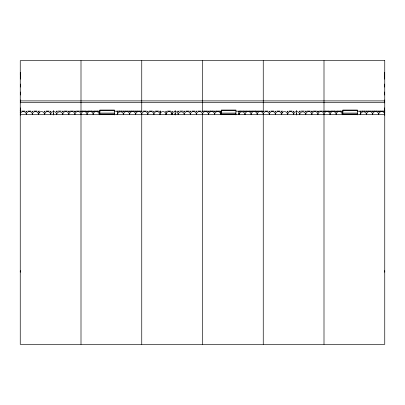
<?xml version="1.0" encoding="UTF-8"?>
<svg xmlns="http://www.w3.org/2000/svg" width="405" height="405" viewBox="0 0 405 405"><rect width="100%" height="100%" fill="white"/><g stroke="black" fill="none" stroke-linecap="round" stroke-linejoin="round"><path stroke-width="0.61" d="M53.662 114.843L53.662 113.086M53.662 111.542L53.662 110.575M175.162 114.843L175.162 113.086M175.162 111.542L175.162 110.575M296.662 114.843L296.662 113.086M296.662 111.542L296.662 110.575M20.351 77.213L20.387 79.122M20.351 85.116L20.387 87.06M20.351 93.094L20.387 95.003M20.351 100.997L20.387 102.941M20.351 108.935L20.387 110.884M20.351 109.411L20.351 113.461M20.351 111.851L20.25 112.656A3.037 2.967 0 0 1 20.655 111.172M44.55 113.086L44.93 113.086L44.565 114.62L44.955 113.025A3.037 2.967 0 0 1 50.22 113.025L50.64 114.62L50.276 113.086L50.625 113.086M166.05 113.086L166.43 113.086L166.065 114.62L166.455 113.025A3.037 2.967 0 0 1 171.72 113.025L172.14 114.62L171.776 113.086L172.125 113.086M287.55 113.086L287.93 113.086L287.565 114.62L287.955 113.025A3.037 2.967 0 0 1 293.22 113.025L293.64 114.62L293.276 113.086L293.625 113.086M384.649 74.56L384.461 72.495L384.75 72.495M20.351 73.138L20.25 73.902A3.037 2.967 0 0 0 20.351 74.672M50.61 114.62L51.03 113.025A3.037 2.967 0 0 1 56.7 114.509L56.7 114.772A3.037 2.967 0 0 1 59.737 111.81A3.037 2.967 0 0 1 62.775 114.772L62.775 114.509A3.037 2.967 0 0 1 65.812 111.542A3.037 2.967 0 0 1 68.85 114.509A3.037 2.967 0 0 1 71.888 111.542A3.037 2.967 0 0 1 74.925 114.509A3.037 2.967 0 0 1 77.962 111.542A3.037 2.967 0 0 1 81 114.509A3.037 2.967 0 0 1 84.037 111.542A3.037 2.967 0 0 1 87.075 114.509A3.037 2.967 0 0 1 90.112 111.542A3.037 2.967 0 0 1 93.15 114.509A3.037 2.967 0 0 1 96.188 111.542A3.037 2.967 0 0 1 99.225 114.509L99.326 112.286L99.838 111.309M172.11 114.62L172.53 113.025A3.037 2.967 0 0 1 178.2 114.509L178.2 114.772A3.037 2.967 0 0 1 181.237 111.81A3.037 2.967 0 0 1 184.275 114.772L184.275 114.509A3.037 2.967 0 0 1 187.312 111.542A3.037 2.967 0 0 1 190.35 114.509A3.037 2.967 0 0 1 193.387 111.542A3.037 2.967 0 0 1 196.425 114.509A3.037 2.967 0 0 1 199.462 111.542A3.037 2.967 0 0 1 202.5 114.509A3.037 2.967 0 0 1 205.537 111.542A3.037 2.967 0 0 1 208.575 114.509A3.037 2.967 0 0 1 211.612 111.542A3.037 2.967 0 0 1 214.65 114.509A3.037 2.967 0 0 1 217.688 111.542A3.037 2.967 0 0 1 220.725 114.509L220.826 112.286L221.338 111.309M293.61 114.62L294.03 113.025A3.037 2.967 0 0 1 299.7 114.509L299.7 114.772A3.037 2.967 0 0 1 302.738 111.81A3.037 2.967 0 0 1 305.775 114.772L305.775 114.509A3.037 2.967 0 0 1 308.812 111.542A3.037 2.967 0 0 1 311.85 114.509A3.037 2.967 0 0 1 314.887 111.542A3.037 2.967 0 0 1 317.925 114.509A3.037 2.967 0 0 1 320.962 111.542A3.037 2.967 0 0 1 324 114.509A3.037 2.967 0 0 1 327.037 111.542A3.037 2.967 0 0 1 330.075 114.509A3.037 2.967 0 0 1 333.113 111.542A3.037 2.967 0 0 1 336.15 114.509A3.037 2.967 0 0 1 339.188 111.542A3.037 2.967 0 0 1 342.225 114.509L342.326 112.286L342.838 111.309M384.649 77.421L384.583 76.115M384.649 85.359L384.583 84.058M384.649 93.302L384.583 91.996M384.649 101.24L384.583 99.939M384.649 109.183L384.583 107.877M20.498 73.067L20.422 75.649M384.578 75.649L384.502 73.067M384.613 79.122L384.649 77.213M384.613 87.06L384.649 85.116M384.613 95.003L384.649 93.094M384.613 102.941L384.649 100.997M384.613 110.884L384.649 108.935M57.105 111.102L56.801 111.851A3.037 2.967 0 0 1 57.105 111.172M63.18 111.102L62.876 111.851A3.037 2.967 0 0 1 63.18 111.172M69.255 111.102L68.951 111.851A3.037 2.967 0 0 1 69.255 111.172M75.33 111.102L75.026 111.851A3.037 2.967 0 0 1 75.33 111.172M117.855 111.102L117.551 111.851A3.037 2.967 0 0 1 117.855 111.172M123.93 111.102L123.626 111.851A3.037 2.967 0 0 1 123.93 111.172M130.005 111.102L129.701 111.851A3.037 2.967 0 0 1 130.005 111.172M136.08 111.102L135.776 111.851A3.037 2.967 0 0 1 136.08 111.172M178.605 111.102L178.301 111.851A3.037 2.967 0 0 1 178.605 111.172M184.68 111.102L184.376 111.851A3.037 2.967 0 0 1 184.68 111.172M190.755 111.102L190.451 111.851A3.037 2.967 0 0 1 190.755 111.172M196.83 111.102L196.526 111.851A3.037 2.967 0 0 1 196.83 111.172M239.355 111.102L239.051 111.851A3.037 2.967 0 0 1 239.355 111.172M245.43 111.102L245.126 111.851A3.037 2.967 0 0 1 245.43 111.172M251.505 111.102L251.201 111.851A3.037 2.967 0 0 1 251.505 111.172M257.58 111.102L257.276 111.851A3.037 2.967 0 0 1 257.58 111.172M300.105 111.102L299.801 111.851A3.037 2.967 0 0 1 300.105 111.172M306.18 111.102L305.876 111.851A3.037 2.967 0 0 1 306.18 111.172M312.255 111.102L311.951 111.851A3.037 2.967 0 0 1 312.255 111.172M318.33 111.102L318.026 111.851A3.037 2.967 0 0 1 318.33 111.172M360.855 111.102L360.551 111.851A3.037 2.967 0 0 1 360.855 111.172M366.93 111.102L366.626 111.851A3.037 2.967 0 0 1 366.93 111.172M373.005 111.102L372.701 111.851A3.037 2.967 0 0 1 373.005 111.172M379.08 111.102L378.776 111.851A3.037 2.967 0 0 1 379.08 111.172M38.576 111.886L38.88 111.172M99.326 111.886L99.63 111.172M160.076 111.886L160.38 111.172M220.826 111.886L221.13 111.172M281.576 111.886L281.88 111.172M342.326 111.886L342.63 111.172M20.417 76.115L20.351 77.421M20.417 84.058L20.351 85.359M20.417 91.996L20.351 93.302M20.417 99.939L20.351 101.24M20.417 107.877L20.351 109.183M24.892 111.076L21.683 111.076M30.967 111.076L27.758 111.076M37.042 111.076L33.833 111.076M49.192 111.076L45.983 111.076M61.342 111.076L58.133 111.076M67.417 111.076L64.208 111.076M73.492 111.076L70.283 111.076M79.567 111.076L76.358 111.076M85.642 111.076L82.433 111.076M91.717 111.076L88.508 111.076M97.792 111.076L94.583 111.076M122.092 111.076L118.883 111.076M128.167 111.076L124.958 111.076M134.242 111.076L131.033 111.076M140.317 111.076L137.108 111.076M146.392 111.076L143.183 111.076M152.467 111.076L149.258 111.076M158.542 111.076L155.333 111.076M170.692 111.076L167.483 111.076M182.842 111.076L179.633 111.076M188.917 111.076L185.708 111.076M194.992 111.076L191.783 111.076M201.067 111.076L197.858 111.076M207.142 111.076L203.933 111.076M213.217 111.076L210.008 111.076M219.292 111.076L216.083 111.076M243.592 111.076L240.383 111.076M249.667 111.076L246.458 111.076M255.742 111.076L252.533 111.076M261.817 111.076L258.608 111.076M267.892 111.076L264.683 111.076M273.967 111.076L270.758 111.076M280.042 111.076L276.833 111.076M292.192 111.076L288.983 111.076M304.342 111.076L301.133 111.076M310.417 111.076L307.208 111.076M316.492 111.076L313.283 111.076M322.567 111.076L319.358 111.076M328.642 111.076L325.433 111.076M334.717 111.076L331.508 111.076M340.792 111.076L337.583 111.076M365.092 111.076L361.883 111.076M371.167 111.076L367.958 111.076M377.242 111.076L374.033 111.076M383.317 111.076L380.108 111.076M20.25 72.495L20.539 72.495L20.351 74.56M20.25 100.891L384.75 100.891M20.25 102.678L384.75 102.678M99.838 110.352L114.418 110.352M221.338 110.352L235.918 110.352M342.838 110.352L357.418 110.352M82.898 111.178L81 111.178L81 60.684M85.43 111.178L89.227 111.178M91.125 111.178L94.922 111.178M97.453 111.178L99.984 111.178M114.539 111.178L119.602 111.178M121.5 111.178L125.297 111.178M127.828 111.178L131.625 111.178M133.523 111.178L137.32 111.178M139.852 111.178L141.75 111.178L141.75 60.684M204.398 111.178L202.5 111.178L202.5 60.684M206.93 111.178L210.727 111.178M212.625 111.178L216.422 111.178M218.953 111.178L221.484 111.178M236.039 111.178L241.102 111.178M243 111.178L246.797 111.178M249.328 111.178L253.125 111.178M255.023 111.178L258.82 111.178M261.352 111.178L263.25 111.178L263.25 60.684M325.898 111.178L324 111.178L324 60.684M328.43 111.178L332.227 111.178M334.125 111.178L337.922 111.178M340.453 111.178L342.984 111.178M357.539 111.178L362.602 111.178M364.5 111.178L368.297 111.178M370.828 111.178L374.625 111.178M376.523 111.178L380.32 111.178M382.852 111.178L384.75 111.178M99.838 113.086L114.418 113.086M221.338 113.086L235.918 113.086M342.838 113.086L357.418 113.086M99.838 114.078L114.418 114.078M221.338 114.078L235.918 114.078M342.838 114.078L357.418 114.078M20.25 114.615L384.75 114.615M342.63 114.21L342.838 114.488M221.13 114.21L221.338 114.488M99.63 114.21L99.838 114.488M384.345 111.102L384.649 113.461L384.649 109.411L384.75 112.656A3.037 2.967 0 0 0 384.345 111.172M378.27 111.102L378.574 111.851A3.037 2.967 0 0 0 378.27 111.172M372.195 111.102L372.499 111.851A3.037 2.967 0 0 0 372.195 111.172M366.12 111.102L366.424 111.851A3.037 2.967 0 0 0 366.12 111.172M323.595 111.102L323.899 111.851A3.037 2.967 0 0 0 323.595 111.172M317.52 111.102L317.824 111.851A3.037 2.967 0 0 0 317.52 111.172M311.445 111.102L311.749 111.851A3.037 2.967 0 0 0 311.445 111.172M305.37 111.102L305.674 111.851A3.037 2.967 0 0 0 305.37 111.172M299.295 111.102L299.599 111.851A3.037 2.967 0 0 0 299.295 111.172M262.845 111.102L263.149 111.851A3.037 2.967 0 0 0 262.845 111.172M256.77 111.102L257.074 111.851A3.037 2.967 0 0 0 256.77 111.172M250.695 111.102L250.999 111.851A3.037 2.967 0 0 0 250.695 111.172M244.62 111.102L244.924 111.851A3.037 2.967 0 0 0 244.62 111.172M202.095 111.102L202.399 111.851A3.037 2.967 0 0 0 202.095 111.172M196.02 111.102L196.324 111.851A3.037 2.967 0 0 0 196.02 111.172M189.945 111.102L190.249 111.851A3.037 2.967 0 0 0 189.945 111.172M183.87 111.102L184.174 111.851A3.037 2.967 0 0 0 183.87 111.172M177.795 111.102L178.099 111.851A3.037 2.967 0 0 0 177.795 111.172M141.345 111.102L141.649 111.851A3.037 2.967 0 0 0 141.345 111.172M135.27 111.102L135.574 111.851A3.037 2.967 0 0 0 135.27 111.172M129.195 111.102L129.499 111.851A3.037 2.967 0 0 0 129.195 111.172M123.12 111.102L123.424 111.851A3.037 2.967 0 0 0 123.12 111.172M80.595 111.102L80.899 111.851A3.037 2.967 0 0 0 80.595 111.172M74.52 111.102L74.824 111.851A3.037 2.967 0 0 0 74.52 111.172M68.445 111.102L68.749 111.851A3.037 2.967 0 0 0 68.445 111.172M62.37 111.102L62.674 111.851A3.037 2.967 0 0 0 62.37 111.172M56.295 111.102L56.599 111.851A3.037 2.967 0 0 0 56.295 111.172M342.225 113.051L342.838 114.797L342.838 110.044L357.418 110.044L357.418 114.909M220.725 113.051L221.338 114.797L221.338 110.044L235.918 110.044L235.918 114.909M99.225 113.051L99.838 114.797L99.838 110.044L114.418 110.044L114.418 114.909M360.45 113.051L360.45 114.772A3.037 2.967 0 0 1 363.488 111.81A3.037 2.967 0 0 1 366.525 114.772L366.525 114.509A3.037 2.967 0 0 1 369.562 111.542A3.037 2.967 0 0 1 372.6 114.509A3.037 2.967 0 0 1 375.637 111.542A3.037 2.967 0 0 1 378.675 114.509A3.037 2.967 0 0 1 382.107 111.567A3.037 2.967 0 0 1 384.649 115.278M324 114.615L324 344.316M296.668 110.985L296.668 114.909M282.088 110.909L282.088 112.762M263.25 114.615L263.25 344.316M238.95 113.051L238.95 114.772A3.037 2.967 0 0 1 241.987 111.81A3.037 2.967 0 0 1 245.025 114.772L245.025 114.509A3.037 2.967 0 0 1 248.062 111.542A3.037 2.967 0 0 1 251.1 114.509A3.037 2.967 0 0 1 254.137 111.542A3.037 2.967 0 0 1 257.175 114.509A3.037 2.967 0 0 1 260.212 111.542A3.037 2.967 0 0 1 263.25 114.509A3.037 2.967 0 0 1 266.287 111.542A3.037 2.967 0 0 1 269.325 114.509A3.037 2.967 0 0 1 272.363 111.542A3.037 2.967 0 0 1 275.4 114.509A3.037 2.967 0 0 1 278.438 111.542A3.037 2.967 0 0 1 281.475 114.509L282.366 112.413A3.037 2.967 0 0 1 287.55 114.509M202.5 114.615L202.5 344.316M175.168 110.985L175.168 114.909M160.588 110.909L160.588 112.762M141.75 114.615L141.75 344.316M117.45 113.051L117.45 114.772A3.037 2.967 0 0 1 120.487 111.81A3.037 2.967 0 0 1 123.525 114.772L123.525 114.509A3.037 2.967 0 0 1 126.562 111.542A3.037 2.967 0 0 1 129.6 114.509A3.037 2.967 0 0 1 132.637 111.542A3.037 2.967 0 0 1 135.675 114.509A3.037 2.967 0 0 1 138.713 111.542A3.037 2.967 0 0 1 141.75 114.509A3.037 2.967 0 0 1 144.787 111.542A3.037 2.967 0 0 1 147.825 114.509A3.037 2.967 0 0 1 150.862 111.542A3.037 2.967 0 0 1 153.9 114.509A3.037 2.967 0 0 1 156.938 111.542A3.037 2.967 0 0 1 159.975 114.509L160.866 112.413A3.037 2.967 0 0 1 166.05 114.509M81 114.615L81 344.316M53.668 110.985L53.668 114.909M39.088 110.909L39.088 112.762M25.92 111.172A3.037 2.967 0 0 1 26.224 111.886M20.351 115.278A3.037 2.967 0 0 1 22.893 111.567A3.037 2.967 0 0 1 26.325 114.509A3.037 2.967 0 0 1 29.362 111.542A3.037 2.967 0 0 1 32.4 114.509A3.037 2.967 0 0 1 35.438 111.542A3.037 2.967 0 0 1 38.475 114.509L39.366 112.413A3.037 2.967 0 0 1 44.55 114.509M50.726 111.886A3.037 2.967 0 0 1 51.03 111.172M26.426 111.886A3.037 2.967 0 0 1 26.73 111.172M31.995 111.172A3.037 2.967 0 0 1 32.299 111.886M32.501 111.886A3.037 2.967 0 0 1 32.805 111.172M38.07 111.172A3.037 2.967 0 0 1 38.374 111.886M44.145 111.172A3.037 2.967 0 0 1 44.449 111.886M44.651 111.886A3.037 2.967 0 0 1 44.955 111.172M50.22 111.172A3.037 2.967 0 0 1 50.524 111.886M172.226 111.886A3.037 2.967 0 0 1 172.53 111.172M147.926 111.886A3.037 2.967 0 0 1 148.23 111.172M153.495 111.172A3.037 2.967 0 0 1 153.799 111.886M141.851 111.886A3.037 2.967 0 0 1 142.155 111.172M147.42 111.172A3.037 2.967 0 0 1 147.724 111.886M154.001 111.886A3.037 2.967 0 0 1 154.305 111.172M159.57 111.172A3.037 2.967 0 0 1 159.874 111.886M165.645 111.172A3.037 2.967 0 0 1 165.949 111.886M166.151 111.886A3.037 2.967 0 0 1 166.455 111.172M171.72 111.172A3.037 2.967 0 0 1 172.024 111.886M293.726 111.886A3.037 2.967 0 0 1 294.03 111.172M269.426 111.886A3.037 2.967 0 0 1 269.73 111.172M274.995 111.172A3.037 2.967 0 0 1 275.299 111.886M263.351 111.886A3.037 2.967 0 0 1 263.655 111.172M268.92 111.172A3.037 2.967 0 0 1 269.224 111.886M275.501 111.886A3.037 2.967 0 0 1 275.805 111.172M281.07 111.172A3.037 2.967 0 0 1 281.374 111.886M287.145 111.172A3.037 2.967 0 0 1 287.449 111.886M287.651 111.886A3.037 2.967 0 0 1 287.955 111.172M293.22 111.172A3.037 2.967 0 0 1 293.524 111.886M117.045 111.578A3.032 2.962 0 0 1 117.045 114.534M117.045 111.172A3.032 2.962 0 0 1 117.344 111.886M81.101 111.886A3.037 2.967 0 0 1 81.405 111.172M86.67 111.172A3.037 2.967 0 0 1 86.974 111.886M93.251 111.886A3.037 2.967 0 0 1 93.555 111.172M98.82 111.172A3.037 2.967 0 0 1 99.124 111.886M87.176 111.886A3.037 2.967 0 0 1 87.48 111.172M92.745 111.172A3.037 2.967 0 0 1 93.049 111.886M20.351 272.2A3.037 3.037 0 0 1 20.351 270.631M238.545 111.578A3.032 2.962 0 0 1 238.545 114.534M238.545 111.172A3.032 2.962 0 0 1 238.844 111.886M202.601 111.886A3.037 2.967 0 0 1 202.905 111.172M208.17 111.172A3.037 2.967 0 0 1 208.474 111.886M214.751 111.886A3.037 2.967 0 0 1 215.055 111.172M220.32 111.172A3.037 2.967 0 0 1 220.624 111.886M208.676 111.886A3.037 2.967 0 0 1 208.98 111.172M214.245 111.172A3.037 2.967 0 0 1 214.549 111.886M360.045 111.578A3.032 2.962 0 0 1 360.045 114.534M360.045 111.172A3.032 2.962 0 0 1 360.344 111.886M324.101 111.886A3.037 2.967 0 0 1 324.405 111.172M329.67 111.172A3.037 2.967 0 0 1 329.974 111.886M336.251 111.886A3.037 2.967 0 0 1 336.555 111.172M341.82 111.172A3.037 2.967 0 0 1 342.124 111.886M330.176 111.886A3.037 2.967 0 0 1 330.48 111.172M335.745 111.172A3.037 2.967 0 0 1 336.049 111.886M384.649 270.631A3.037 3.037 0 0 1 384.649 272.2M384.75 110.216L384.649 111.021A3.124 3.124 0 0 0 384.745 110.241M384.75 60.684L20.25 60.684L20.25 344.316L384.75 344.316L384.75 60.684M20.351 111.021L20.25 110.216A3.124 3.124 0 0 0 20.351 111.021"/></g></svg>
